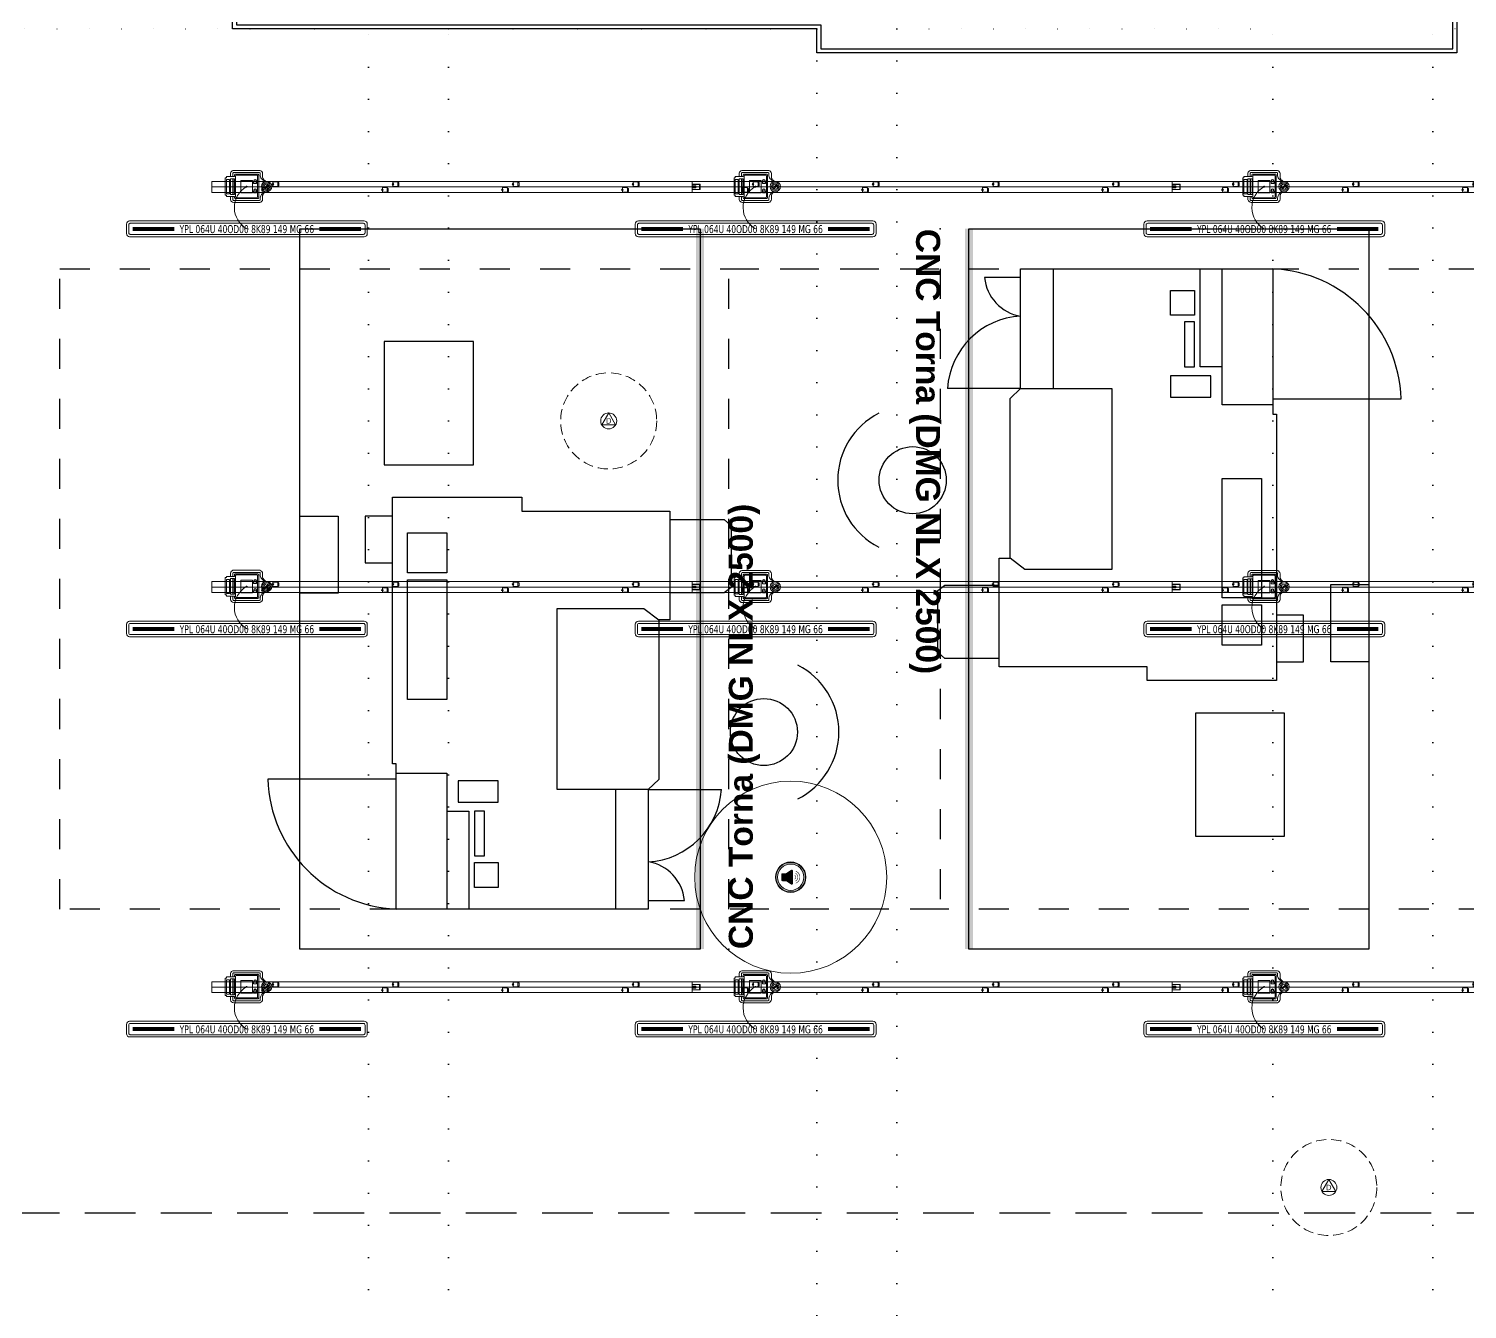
# Model space of a CAD drawing. Header units: centimetres. Extents: x 405564 to 502064, y 46284 to 60634.
# Drawn here: x 484772 to 485671, y 52633 to 53433 of the extents above; entities that cross this region are included whole.
import ezdxf
from ezdxf.enums import TextEntityAlignment as Align

# ---------------------------------------------------------------- set-up
doc = ezdxf.new("R2010")
doc.units = ezdxf.units.CM
for name, pattern in [('3+1_3b$0$DASHED', [0.25, 0.125, -0.125]), ('ACAD_ISO07W100', [3, 0, -3]), ('DOT', [0.25, 0, -0.25]), ('HIDDEN', [9.525, 6.35, -3.175])]:
    doc.linetypes.add(name, pattern=pattern)
doc.layers.get('0').update_dxf_attribs({"color": 8, "lineweight": 9})
doc.layers.add('0-KRCN-AYDINLATMA-130426', color=8, linetype='Continuous', lineweight=9)
doc.layers.add('0-KRCN-MİMARİ-220526', color=8, linetype='Continuous', lineweight=9)
for name, color, linetype in [('AS_DOS_TERAS_UST', 8, 'ACAD_ISO07W100'), ('AS_DUV_ALCIPAN_YANGINA-SUYA DAYANIMLI', 8, 'Continuous'), ('AS_TEFR_CIHAZ', 8, 'Continuous'), ('bs_not', 8, 'Continuous')]:
    doc.layers.add(name, color=color, linetype=linetype)
doc.styles.add('2', font='arial.ttf', dxfattribs={"width": 0.9, "height": 200})
doc.styles.add('Kalin02', font='arialbd.ttf')
doc.styles.add('TAHOMA', font='tahoma.ttf')

# ---------------------------------------------------------------- blocks, each defined once
blk = doc.blocks.new('YPL 064U 40OD00 8K89 149 MG 66')
at = {"layer": '0-KRCN-AYDINLATMA-130426'}
for points in [[(75.25, -2.9), (75.25, 2.9, 0.414214), (73.25, 4.9), (-73.25, 4.9, 0.414214), (-75.25, 2.9), (-75.25, -2.9, 0.414214), (-73.25, -4.9), (73.25, -4.9, 0.414214)], [(73.85, -2.5), (73.85, 2.5, 0.414214), (72.85, 3.5), (-72.85, 3.5, 0.414214), (-73.85, 2.5), (-73.85, -2.5, 0.414214), (-72.85, -3.5), (72.85, -3.5, 0.414214)]]:
    blk.add_lwpolyline(points, format="xyb", close=True, dxfattribs=at)
at = {"layer": '0-KRCN-AYDINLATMA-130426', "const_width": 2.51, "elevation": 1.25}
for points in [[(-71.34, -0.01), (-45.35, -0.01)], [(45.35, -0.01), (71.35, -0.01)]]:
    blk.add_lwpolyline(points, dxfattribs=at)
at = {"layer": '0-KRCN-AYDINLATMA-130426', "ltscale": 60, "style": 'TAHOMA', "width": 0.8}
blk.add_text('YPL 064U 40OD00 8K89 149 MG 66', height=5, dxfattribs=at).set_placement((0, -0.15), align=Align.MIDDLE_CENTER)
blk = doc.blocks.new('25A BUSBAR 3MT')
at = {"layer": '0-KRCN-AYDINLATMA-130426'}
for p, q in [((3000, 34), (0, 34)), ((0, 34), (0, -34)), ((3000, 0), (0, 0)), ((384.8, 17), (377.3, 17)), ((381, 28), (381, 22.2)), ((381, 20.5), (381, 13.5)), ((381, 11.8), (381, 6)), ((384, 31), (409, 31)), ((384, 3), (409, 3)), ((412, 26.8), (412, 28)), ((412, 28), (415.2, 28)), ((412, 6.8), (412, 6)), ((412, 5.7), (415.2, 5.7)), ((415.2, 26.8), (415.2, 28)), ((415.2, 6.8), (415.2, 5.7)), ((418.4, 26.8), (418.4, 6.8)), ((1134.8, 17), (1127.3, 17)), ((1131, 28), (1131, 22.2)), ((1131, 20.5), (1131, 13.5)), ((1131, 11.8), (1131, 6)), ((1134, 31), (1159, 31)), ((1134, 3), (1159, 3)), ((1162, 26.8), (1162, 28)), ((1162, 28), (1165.2, 28)), ((1162, 6.8), (1162, 6)), ((1162, 5.7), (1165.2, 5.7)), ((1165.2, 26.8), (1165.2, 28)), ((1165.2, 6.8), (1165.2, 5.7)), ((1168.4, 26.8), (1168.4, 6.8)), ((1884.8, 17), (1877.3, 17)), ((1881, 28), (1881, 22.2)), ((1881, 20.5), (1881, 13.5)), ((1881, 11.8), (1881, 6)), ((1884, 31), (1909, 31)), ((1884, 3), (1909, 3)), ((1912, 26.8), (1912, 28)), ((1912, 28), (1915.2, 28)), ((1912, 6.8), (1912, 6)), ((1912, 5.7), (1915.2, 5.7)), ((1915.2, 26.8), (1915.2, 28)), ((1915.2, 6.8), (1915.2, 5.7)), ((1918.4, 26.8), (1918.4, 6.8)), ((2634.8, 17), (2627.3, 17)), ((2631, 28), (2631, 22.2)), ((2631, 20.5), (2631, 13.5)), ((2631, 11.8), (2631, 6)), ((2634, 31), (2659, 31)), ((2634, 3), (2659, 3)), ((2662, 26.8), (2662, 28)), ((2662, 28), (2665.2, 28)), ((2662, 6.8), (2662, 6)), ((2662, 5.7), (2665.2, 5.7)), ((2665.2, 26.8), (2665.2, 28)), ((2665.2, 6.8), (2665.2, 5.7)), ((2668.4, 26.8), (2668.4, 6.8)), ((3000, 34), (3000, -34)), ((3000, 17), (3050, 17)), ((3000, 16), (3047, 16)), ((3047, 16), (3047, -16)), ((3048, 17), (3048, -17)), ((3050, 17), (3050, -17)), ((3000, -34), (0, -34)), ((318.3, -18.8), (310.8, -18.8)), ((314.5, -7.8), (314.5, -13.7)), ((314.5, -15.4), (314.5, -22.3)), ((314.5, -24), (314.5, -29.8)), ((317.5, -4.8), (342.5, -4.8)), ((317.5, -32.8), (342.5, -32.8)), ((345.5, -9), (345.5, -7.8)), ((345.5, -7.8), (348.7, -7.8)), ((345.5, -29), (345.5, -29.8)), ((345.5, -30.2), (348.7, -30.2)), ((348.7, -9), (348.7, -7.8)), ((348.7, -29), (348.7, -30.2)), ((351.9, -9), (351.9, -29)), ((1068.3, -18.8), (1060.8, -18.8)), ((1064.5, -7.8), (1064.5, -13.7)), ((1064.5, -15.4), (1064.5, -22.3)), ((1064.5, -24), (1064.5, -29.8)), ((1067.5, -4.8), (1092.5, -4.8)), ((1067.5, -32.8), (1092.5, -32.8)), ((1095.5, -9), (1095.5, -7.8)), ((1095.5, -7.8), (1098.7, -7.8)), ((1095.5, -29), (1095.5, -29.8)), ((1095.5, -30.2), (1098.7, -30.2)), ((1098.7, -9), (1098.7, -7.8)), ((1098.7, -29), (1098.7, -30.2)), ((1101.9, -9), (1101.9, -29)), ((1818.3, -18.8), (1810.8, -18.8)), ((1814.5, -7.8), (1814.5, -13.7)), ((1814.5, -15.4), (1814.5, -22.3)), ((1814.5, -24), (1814.5, -29.8)), ((1817.5, -4.8), (1842.5, -4.8)), ((1817.5, -32.8), (1842.5, -32.8)), ((1845.5, -9), (1845.5, -7.8)), ((1845.5, -7.8), (1848.7, -7.8)), ((1845.5, -29), (1845.5, -29.8)), ((1845.5, -30.2), (1848.7, -30.2)), ((1848.7, -9), (1848.7, -7.8)), ((1848.7, -29), (1848.7, -30.2)), ((1851.9, -9), (1851.9, -29)), ((2568.3, -18.8), (2560.8, -18.8)), ((2564.5, -7.8), (2564.5, -13.7)), ((2564.5, -15.4), (2564.5, -22.3)), ((2564.5, -24), (2564.5, -29.8)), ((2567.5, -4.8), (2592.5, -4.8)), ((2567.5, -32.8), (2592.5, -32.8)), ((2595.5, -9), (2595.5, -7.8)), ((2595.5, -7.8), (2598.7, -7.8)), ((2595.5, -29), (2595.5, -29.8)), ((2595.5, -30.2), (2598.7, -30.2)), ((2598.7, -9), (2598.7, -7.8)), ((2598.7, -29), (2598.7, -30.2)), ((2601.9, -9), (2601.9, -29)), ((3000, -16), (3047, -16)), ((3000, -17), (3050, -17))]:
    blk.add_line(p, q, dxfattribs=at)
for points in [[(418.4, 26.8), (412, 26.8), (412, 6.8), (418.4, 6.8)], [(1168.4, 26.8), (1162, 26.8), (1162, 6.8), (1168.4, 6.8)], [(1918.4, 26.8), (1912, 26.8), (1912, 6.8), (1918.4, 6.8)], [(2668.4, 26.8), (2662, 26.8), (2662, 6.8), (2668.4, 6.8)], [(3000, 5.9), (3023.1, 5.9), (3023.1, -5.9), (3000, -5.9)], [(351.9, -9), (345.5, -9), (345.5, -29), (351.9, -29)], [(1101.9, -9), (1095.5, -9), (1095.5, -29), (1101.9, -29)], [(1851.9, -9), (1845.5, -9), (1845.5, -29), (1851.9, -29)], [(2601.9, -9), (2595.5, -9), (2595.5, -29), (2601.9, -29)]]:
    blk.add_lwpolyline(points, close=True, dxfattribs=at)
for centre, radius in [((381, 17), 5.16), ((1131, 17), 5.16), ((1881, 17), 5.16), ((2631, 17), 5.16), ((3017.1, 0), 2.96), ((314.5, -18.8), 5.16), ((1064.5, -18.8), 5.16), ((1814.5, -18.8), 5.16), ((2564.5, -18.8), 5.16)]:
    blk.add_circle(centre, radius, dxfattribs=at)
for centre, start, end in [((384, 28), 90, 180), ((384, 6), 180, 270), ((409, 28), 0, 90), ((409, 6), 270, 0), ((1134, 28), 90, 180), ((1134, 6), 180, 270), ((1159, 28), 0, 90), ((1159, 6), 270, 0), ((1884, 28), 90, 180), ((1884, 6), 180, 270), ((1909, 28), 0, 90), ((1909, 6), 270, 0), ((2634, 28), 90, 180), ((2634, 6), 180, 270), ((2659, 28), 0, 90), ((2659, 6), 270, 0), ((317.5, -7.8), 90, 180), ((317.5, -29.8), 180, 270), ((342.5, -7.8), 0, 90), ((342.5, -29.8), 270, 0), ((1067.5, -7.8), 90, 180), ((1067.5, -29.8), 180, 270), ((1092.5, -7.8), 0, 90), ((1092.5, -29.8), 270, 0), ((1817.5, -7.8), 90, 180), ((1817.5, -29.8), 180, 270), ((1842.5, -7.8), 0, 90), ((1842.5, -29.8), 270, 0), ((2567.5, -7.8), 90, 180), ((2567.5, -29.8), 180, 270), ((2592.5, -7.8), 0, 90), ((2592.5, -29.8), 270, 0)]:
    blk.add_arc(centre, 3, start, end, dxfattribs=at)
blk = doc.blocks.new('DABLINE ÇIKIŞ NOKTASI')
at = {"layer": '0-KRCN-AYDINLATMA-130426'}
for p, q in [((-0.336, 0.398), (0.328, 0.398)), ((-0.495, 0.217), (-0.525, 0.217)), ((-0.525, 0.217), (-0.525, -0.209)), ((-0.298, 0.245), (-0.495, 0.245)), ((-0.495, 0.245), (-0.495, 0.217)), ((-0.397, 0.245), (-0.397, 0.332)), ((-0.339, 0.245), (-0.339, 0.328)), ((-0.321, 0.346), (0.318, 0.346)), ((-0.298, 0.245), (-0.298, 0.291)), ((-0.281, 0.308), (0.278, 0.308)), ((-0.274, 0.266), (-0.274, -0.256)), ((-0.257, 0.283), (0.254, 0.283)), ((0, 0), (-0.019, 0)), ((0, 0), (0, 0.019)), ((0, 0), (0.019, 0)), ((0, 0), (0, -0.019)), ((0.172, 0.117), (0.172, 0.075)), ((0.172, 0.117), (0.246, 0.117)), ((0.172, 0.075), (0.246, 0.075)), ((0.178, 0.117), (0.178, 0.143)), ((0.187, 0.117), (0.187, 0.143)), ((0.231, 0.138), (0.231, 0.143)), ((0.231, 0.138), (0.239, 0.138)), ((0.239, 0.138), (0.239, 0.143)), ((0.246, 0.117), (0.246, 0.075)), ((0.271, -0.256), (0.271, 0.266)), ((0.296, -0.279), (0.296, 0.291)), ((0.335, 0.328), (0.335, 0.262)), ((0.394, 0.233), (0.394, 0.319)), ((0.529, 0.05), (0.434, -0.03)), ((0.451, -0.052), (0.546, 0.031)), ((-0.525, -0.209), (-0.493, -0.209)), ((-0.493, -0.24), (-0.493, -0.209)), ((-0.298, -0.24), (-0.493, -0.24)), ((-0.396, -0.24), (-0.396, -0.322)), ((-0.339, -0.24), (-0.339, -0.324)), ((-0.322, -0.341), (0.318, -0.341)), ((-0.298, -0.24), (-0.298, -0.279)), ((-0.281, -0.297), (0.278, -0.297)), ((-0.257, -0.273), (0.254, -0.273)), ((0.172, -0.11), (0.172, -0.151)), ((0.172, -0.11), (0.246, -0.11)), ((0.172, -0.151), (0.246, -0.151)), ((0.178, -0.11), (0.178, -0.083)), ((0.187, -0.11), (0.187, -0.083)), ((0.231, -0.11), (0.231, -0.083)), ((0.239, -0.11), (0.239, -0.083)), ((0.246, -0.11), (0.246, -0.151)), ((0.335, -0.282), (0.335, -0.324)), ((0.394, -0.221), (0.394, -0.312)), ((-0.317, -0.391), (0.328, -0.391))]:
    blk.add_line(p, q, dxfattribs=at)
for points in [[(-0.497, 0.174), (-0.419, 0.174), (-0.419, -0.176), (-0.497, -0.176)], [(-0.396, 0.194), (-0.343, 0.194), (-0.343, -0.193), (-0.396, -0.193)], [(-0.333, 0.194), (-0.296, 0.194), (-0.296, -0.193), (-0.333, -0.193)], [(-0.143, 0.153), (0.143, 0.153), (0.143, -0.153), (-0.143, -0.153)]]:
    blk.add_lwpolyline(points, close=True, dxfattribs=at)
for radius in [0.127, 0.0967, 0.0641]:
    blk.add_circle((0.491, -0.001), radius, dxfattribs=at)
for centre, radius, start, end in [((-0.315, 0.318), 0.083, 105.0378, 170.3257), ((0.303, 0.311), 0.0907, 5.5318, 74.2602), ((-0.321, 0.328), 0.0173, 90, 180), ((-0.281, 0.291), 0.0173, 90, 180), ((-0.257, 0.266), 0.0173, 90, 180), ((0.209, 0.143), 0.0306, 0, 180), ((0.209, 0.143), 0.022, 0, 180), ((0.254, 0.266), 0.0173, 0, 90), ((0.278, 0.291), 0.0173, 0, 90), ((0.318, 0.328), 0.0173, 0, 90), ((-0.314, -0.308), 0.083, 189.6743, 267.7515), ((-0.322, -0.324), 0.0173, 180, 270), ((-0.281, -0.279), 0.0173, 180, 270), ((-0.257, -0.256), 0.0173, 180, 270), ((0.209, -0.083), 0.0306, 0, 180), ((0.209, -0.083), 0.022, 0, 180), ((0.254, -0.256), 0.0173, 270, 0), ((0.278, -0.279), 0.0173, 270, 0), ((0.318, -0.324), 0.0173, 270, 0), ((0.303, -0.304), 0.0907, 285.7398, 354.4682)]:
    blk.add_arc(centre, radius, start, end, dxfattribs=at)
for points in [[(0.335, 0.262), (0.345, 0.219), (0.388, 0.172), (0.446, 0.118)], [(0.394, 0.233), (0.411, 0.185), (0.441, 0.155), (0.473, 0.125)]]:
    blk.add_spline(points, degree=3, dxfattribs=at)
for points, knots in [([(0.335, -0.282), (0.339, -0.262), (0.349, -0.216), (0.374, -0.181), (0.445, -0.101), (0.435, -0.116)], [0, 0, 0, 0, 3.352448, 7.608656, 11.436508, 11.436508, 11.436508, 11.436508]), ([(0.394, -0.221), (0.4, -0.204), (0.413, -0.167), (0.444, -0.14), (0.458, -0.124)], [0, 0, 0, 0, 3.152774, 6.811768, 6.811768, 6.811768, 6.811768])]:
    blk.add_open_spline(points, degree=3, knots=knots, dxfattribs=at)
blk.add_open_spline([(0.435, -0.116), (0.435, -0.116), (0.434, -0.117), (0.434, -0.118)], degree=3, dxfattribs=at)
blk = doc.blocks.new('KD')
at = {"layer": '0-KRCN-AYDINLATMA-130426'}
for p, q in [((0, 5), (-4.33, -2.5)), ((4.33, -2.5), (0, 5)), ((4.33, -2.5), (-4.33, -2.5))]:
    blk.add_line(p, q, dxfattribs=at)
at = {"layer": '0-KRCN-AYDINLATMA-130426', "linetype": 'HIDDEN'}
blk.add_circle((0, 0), 30, dxfattribs=at)
at = {"layer": '0-KRCN-AYDINLATMA-130426'}
blk.add_circle((0, 0), 5, dxfattribs=at)
at = {"layer": '0-KRCN-AYDINLATMA-130426', "style": '2'}
blk.add_text('D', height=3.36, dxfattribs=at).set_placement((0, 0), align=Align.MIDDLE_CENTER)
blk = doc.blocks.new('SIVA ÜSTÜ TİPİ HOPARLÖR')
at = {"layer": '0-KRCN-AYDINLATMA-130426'}
h = blk.add_hatch(color=256, dxfattribs=at)
h.dxf.hatch_style = 1
h.paths.add_polyline_path([(9.24, 0, 1), (-9.24, 0, 1)])
h.paths.add_polyline_path([(8.23, 0, -1), (-8.23, 0, -1)], flags=16)
h.paths.add_polyline_path([(1.25, -3.88, -0.598176), (0.27, -4.41), (-2.7, -2.45, 0.147433), (-3.05, -2.34), (-5.09, -2.34, -0.414214), (-5.72, -1.71), (-5.72, 1.71, -0.414214), (-5.09, 2.34), (-3.05, 2.34, 0.147433), (-2.7, 2.45), (0.27, 4.41, -0.598176), (1.25, 3.88)], flags=0)
h = blk.add_hatch(color=256, dxfattribs=at)
h.dxf.hatch_style = 1
h.paths.add_polyline_path([(0.27, -4.41, 0.598176), (1.25, -3.88), (1.25, 3.88, 0.598176), (0.27, 4.41), (-2.7, 2.45, -0.147433), (-3.05, 2.34), (-5.09, 2.34, 0.414214), (-5.72, 1.71), (-5.72, -1.71, 0.414214), (-5.09, -2.34), (-3.05, -2.34, -0.147433), (-2.7, -2.45)])
at = {"layer": '0-KRCN-AYDINLATMA-130426', "const_width": 0.317}
blk.add_lwpolyline([(0.27, -4.41, 0.598176), (1.25, -3.88), (1.25, 3.88, 0.598176), (0.27, 4.41), (-2.7, 2.45, -0.147433), (-3.05, 2.34), (-5.09, 2.34, 0.414214), (-5.72, 1.71), (-5.72, -1.71, 0.414214), (-5.09, -2.34), (-3.05, -2.34, -0.147433), (-2.7, -2.45)], format="xyb", close=True, dxfattribs=at)
for points in [[(2.41, 1.29, -0.601398), (2.41, -1.29)], [(2.8, 2.51, -0.658812), (2.8, -2.51)], [(3.19, 3.72, -0.680488), (3.19, -3.72)]]:
    blk.add_lwpolyline(points, format="xyb", dxfattribs=at)
at = {"layer": '0-KRCN-AYDINLATMA-130426'}
blk.add_circle((0, 0), 60, dxfattribs=at)
at = {"layer": '0-KRCN-AYDINLATMA-130426', "ltscale": 0.1}
for radius in [9.5, 9.24, 8.23]:
    blk.add_circle((0, 0), radius, dxfattribs=at)
blk = doc.blocks.new('G$C546873DE')
at = {"layer": '0-KRCN-AYDINLATMA-130426'}
for centre in [(14351.97, 6186.79), (14669.83, 6186.79), (14987.69, 6186.79), (14351.97, 5936.94), (14669.83, 5936.79), (14987.69, 5936.79), (14351.97, 5686.79), (14669.83, 5686.79), (14987.69, 5686.79)]:
    blk.add_arc(centre, 15.15, 119.67587, 240.92718, dxfattribs=at)
for name, p, xscale, yscale, zscale in [('25A BUSBAR 3MT', (14322.81, 6199.75, -441.6), 0.1, 0.1, 0.1), ('DABLINE ÇIKIŞ NOKTASI', (14344.47, 6199.95, -317.03), 25.4, 25.4, 25.4), ('25A BUSBAR 3MT', (14622.81, 6199.75, -441.6), 0.1, 0.1, 0.1), ('DABLINE ÇIKIŞ NOKTASI', (14662.33, 6199.95, -317.03), 25.4, 25.4, 25.4), ('25A BUSBAR 3MT', (14922.81, 6199.75, -441.6), 0.1, 0.1, 0.1), ('DABLINE ÇIKIŞ NOKTASI', (14980.18, 6199.95, -317.03), 25.4, 25.4, 25.4), ('DABLINE ÇIKIŞ NOKTASI', (14344.47, 5950.1, -317.03), 25.4, 25.4, 25.4), ('DABLINE ÇIKIŞ NOKTASI', (14662.33, 5949.95, -317.03), 25.4, 25.4, 25.4), ('DABLINE ÇIKIŞ NOKTASI', (14980.18, 5949.95, -317.03), 25.4, 25.4, 25.4), ('25A BUSBAR 3MT', (14322.81, 5949.75, -441.6), 0.1, 0.1, 0.1), ('25A BUSBAR 3MT', (14622.81, 5949.75, -441.6), 0.1, 0.1, 0.1), ('25A BUSBAR 3MT', (14922.81, 5949.75, -441.6), 0.1, 0.1, 0.1), ('YPL 064U 40OD00 8K89 149 MG 66', (14344.61, 5923.55), 1.000014702709283, 1.000014702709283, 1.000014702709283), ('DABLINE ÇIKIŞ NOKTASI', (14344.47, 5699.95, -317.03), 25.4, 25.4, 25.4), ('DABLINE ÇIKIŞ NOKTASI', (14662.33, 5699.95, -317.03), 25.4, 25.4, 25.4), ('DABLINE ÇIKIŞ NOKTASI', (14980.18, 5699.95, -317.03), 25.4, 25.4, 25.4), ('25A BUSBAR 3MT', (14322.81, 5699.75, -441.6), 0.1, 0.1, 0.1), ('25A BUSBAR 3MT', (14622.81, 5699.75, -441.6), 0.1, 0.1, 0.1), ('25A BUSBAR 3MT', (14922.81, 5699.75, -441.6), 0.1, 0.1, 0.1)]:
    blk.add_blockref(name, p, dxfattribs=dict(at, xscale=xscale, yscale=yscale, zscale=zscale))
for name, p in [('YPL 064U 40OD00 8K89 149 MG 66', (14344.61, 6173.55)), ('YPL 064U 40OD00 8K89 149 MG 66', (14662.47, 6173.55)), ('YPL 064U 40OD00 8K89 149 MG 66', (14980.32, 6173.55)), ('KD', (14570.68, 6053.55)), ('YPL 064U 40OD00 8K89 149 MG 66', (14662.47, 5923.55)), ('YPL 064U 40OD00 8K89 149 MG 66', (14980.32, 5923.55)), ('SIVA ÜSTÜ TİPİ HOPARLÖR', (14684.43, 5768.47)), ('YPL 064U 40OD00 8K89 149 MG 66', (14344.61, 5673.55)), ('YPL 064U 40OD00 8K89 149 MG 66', (14662.47, 5673.55)), ('YPL 064U 40OD00 8K89 149 MG 66', (14980.32, 5673.55)), ('KD', (15020.68, 5574.6))]:
    blk.add_blockref(name, p, dxfattribs=at)
blk = doc.blocks.new('CNCTorna(DMGNLX2500)')
at = {"layer": 'AS_TEFR_CIHAZ', "color": 1, "linetype": '3+1_3b$0$DASHED', "ltscale": 150}
blk.add_lwpolyline([(239583.1, -42615.46), (239583.1, -42065.46), (239983.1, -42065.46), (239983.1, -42615.46), (239583.1, -42615.46)], dxfattribs=at)
at = {"layer": 'AS_TEFR_CIHAZ', "linetype": 'Continuous', "ltscale": 0.075}
for points in [[(239739.61, -42234.33), (239739.61, -42200.42), (239743.59, -42196), (239782.17, -42196), (239785.48, -42200.42), (239785.48, -42234.33)], [(239908.36, -42247.79), (239908.36, -42202.06)], [(239977.71, -42247.79), (239977.71, -42225.27)], [(239737.57, -42407.71), (239725.84, -42407.71), (239725.84, -42326.82), (239734.53, -42326.82), (239734.53, -42234.33), (239802.32, -42234.33), (239802.32, -42241.28), (239902.07, -42241.28), (239908.36, -42247.79), (239983.1, -42247.79), (239983.1, -42405.41), (239892.28, -42405.41), (239892.28, -42407.71), (239766.69, -42407.71)], [(239908.36, -42247.79), (239908.36, -42304.8), (239795.31, -42304.8), (239795.31, -42250.49), (239802.32, -42241.28)], [(239908.36, -42268.31), (239983.1, -42268.31)], [(239628.56, -42412.74), (239705.5, -42412.74), (239705.5, -42357.1), (239628.56, -42357.1), (239628.56, -42412.74)], [(239921.85, -42373.67), (239921.85, -42359.97), (239983.1, -42359.97)], [(239898.24, -42405.41), (239898.24, -42373.67), (239983.1, -42373.67)], [(239901.9, -42405.41), (239901.9, -42485.55)]]:
    blk.add_lwpolyline(points, dxfattribs=at)
for points in [[(239977.71, -42225.27, 0.34212), (239953.58, -42247.79, 0.378742), (239908.36, -42202.06)], [(239901.9, -42485.55, 0.391952), (239983.1, -42405.41)]]:
    blk.add_lwpolyline(points, format="xyb", dxfattribs=at)
at = {"layer": 'AS_TEFR_CIHAZ', "color": 1, "const_width": 5}
blk.add_lwpolyline([(240008.1, -42215.46), (239558.1, -42215.46)], dxfattribs=at)
at = {"layer": 'AS_TEFR_CIHAZ', "color": 1}
blk.add_lwpolyline([(239558.1, -42465.46), (239558.1, -42215.46), (240008.1, -42215.46), (240008.1, -42465.46), (239558.1, -42465.46)], dxfattribs=at)
at = {"layer": 'AS_TEFR_CIHAZ', "linetype": 'Continuous', "ltscale": 0.075}
for points in [[(239902.89, -42366.69), (239916.34, -42366.69), (239916.34, -42341.54), (239902.89, -42341.54)], [(239954.08, -42341.54), (239969.59, -42341.54), (239969.59, -42356.35), (239954.08, -42356.35)], [(239921.85, -42356.35), (239949.94, -42356.35), (239949.94, -42350.16), (239921.85, -42350.16)], [(239748.01, -42373.67), (239773.09, -42373.67), (239773.09, -42398.3), (239748.01, -42398.3)], [(239777.5, -42373.67), (239852.14, -42373.67), (239852.14, -42398.3), (239777.5, -42398.3)], [(239737.57, -42424.64), (239766.69, -42424.64), (239766.69, -42407.71), (239737.57, -42407.71)], [(239737.57, -42441.58), (239785.81, -42441.58), (239785.81, -42465.46), (239737.57, -42465.46)]]:
    blk.add_lwpolyline(points, close=True, dxfattribs=at)
at = {"layer": 'AS_TEFR_CIHAZ'}
blk.add_point((239558.1, -42065.46), dxfattribs=at)
at = {"layer": 'AS_TEFR_CIHAZ', "insert": (239558.1, -42065.46), "char_height": 15, "width": 588.2143, "attachment_point": 1, "style": 'Kalin02'}
blk.add_mtext('CNC Torna (DMG NLX 2500)', dxfattribs=at)
blk = doc.blocks.new('A1-Tefris-R01')
at = {"layer": 'AS_TEFR_CIHAZ', "linetype": 'HIDDEN', "ltscale": 5}
blk.add_lwpolyline([(17950, -4090), (8580, -4090)], dxfattribs=at)
at = {"layer": 'bs_not'}
for centre in [(9624.97, -3632.05), (9531.98, -3789.4)]:
    blk.add_circle(centre, 20.96, dxfattribs=at)
for centre, start, end in [((9624.97, -3632.05), 116.90343, 243.09657), ((9531.98, -3789.4), 296.90343, 63.09657)]:
    blk.add_arc(centre, 46.86, start, end, dxfattribs=at)
at = {"layer": 'AS_TEFR_CIHAZ'}
for p, rotation in [((51707.55, 236083.1), 270), ((-32555.39, -243483.1), 90)]:
    blk.add_blockref('CNCTorna(DMGNLX2500)', p, dxfattribs=dict(at, rotation=rotation))
blk = doc.blocks.new('A$C6A10306C')
at = {"layer": 'AS_DOS_TERAS_UST', "linetype": 'DOT', "ltscale": 80}
for p, q in [((14185.68, -7201.45), (14420.68, -7201.45)), ((14420.68, -8451.45), (14420.68, -7201.45)), ((14470.68, -8451.45), (14470.68, -7201.45)), ((14470.68, -7201.45), (14700.68, -7201.45)), ((14700.68, -7201.45), (14700.68, -8451.45)), ((14750.68, -7201.45), (14985.68, -7201.45)), ((14750.68, -7201.45), (14750.68, -8451.45)), ((14985.68, -8451.45), (14985.68, -7201.45)), ((15320.68, -7201.45), (15085.68, -7201.45)), ((15085.68, -8451.45), (15085.68, -7201.45))]:
    blk.add_line(p, q, dxfattribs=at)
at = {"layer": 'AS_DUV_ALCIPAN_YANGINA-SUYA DAYANIMLI'}
for points in [[(15085.68, -7101.45), (15100.68, -7101.45), (15100.68, -7216.45), (14700.68, -7216.45), (14700.68, -7201.45), (14335.68, -7201.45), (14335.68, -7118.95)], [(14338.18, -7118.95), (14338.18, -7198.95), (14703.18, -7198.95), (14703.18, -7213.95), (15098.18, -7213.95), (15098.18, -7103.95), (15085.68, -7103.95)]]:
    blk.add_lwpolyline(points, dxfattribs=at)
blk.add_blockref('A1-Tefris-R01', (5135.68, -3851.45))

msp = doc.modelspace()

# ---------------------------------------------------------------- block references
at = {"layer": '0-KRCN-AYDINLATMA-130426'}
msp.add_blockref('G$C546873DE', (470564.07, 47134.02), dxfattribs=at)

# ---------------------------------------------------------------- next in the draw order: block references
at = {"layer": '0-KRCN-MİMARİ-220526'}
msp.add_blockref('A$C6A10306C', (470564.07, 60634.02), dxfattribs=at)

doc.saveas('drawing.dxf')
